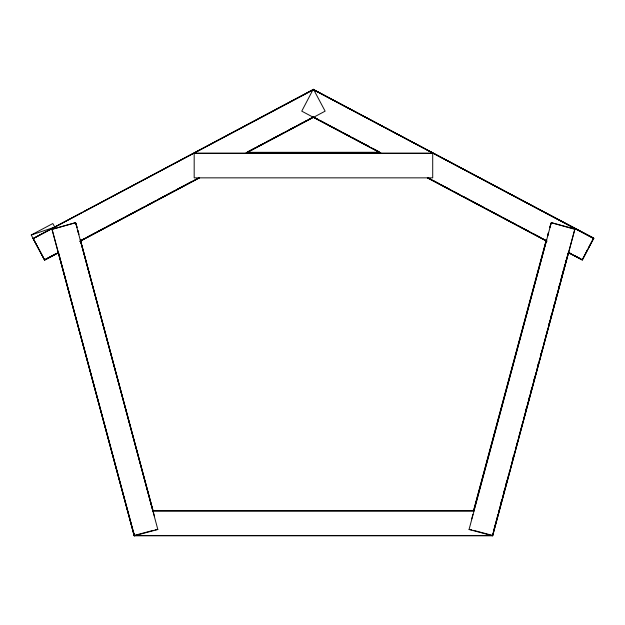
<?xml version="1.0" encoding="UTF-8"?>
<svg xmlns="http://www.w3.org/2000/svg" width="625" height="625" viewBox="0 0 625 625"><rect width="100%" height="100%" fill="white"/><g stroke="black" fill="none" stroke-linecap="round" stroke-linejoin="round"><path stroke-width="0.94" d="M134.047 535.148L134.047 533.195M473.562 510.516L546.039 240.664M473.648 510.852L546.484 239.914M547.492 236.141L548.508 232.375M549.773 227.656L550.781 223.883M471.727 518.859L472.945 514.336M473.742 511.18L546.469 240.383M547.594 236.117L548.578 232.438M550.055 226.93L551.039 223.258M492.664 534.781L492.664 535.805L469.062 529.484L551.289 222.68L574.898 229L492.664 535.805L134.219 535.805L51.992 229.336L75.602 222.68L157.828 529.484L134.219 535.805L58.297 252.453M500.953 502.727L501.711 499.906M503.477 493.32L504.234 490.5M506.008 483.922L506.766 481.102M512.82 458.531L513.578 455.711M525.953 409.641L526.711 406.82M528.484 400.234L529.242 397.414M531.008 390.836L531.766 388.016M533.531 381.43L534.289 378.609M537.828 365.445L538.586 362.625M540.352 356.047L541.109 353.227M548.43 325.961L549.188 323.141M550.953 316.555L551.711 313.734M553.484 307.156L554.242 304.336M556.008 297.75L556.766 294.93M558.531 288.352L559.289 285.523M561.055 278.945L562.32 274.242M562.828 272.367L563.586 269.547M564.086 267.664L564.844 264.844M565.352 262.961L566.109 260.141M493.469 531.258L495.484 523.742M495.992 521.859L498.016 514.336M498.516 512.453L500.539 504.938M501.039 503.055L501.797 500.234M502.305 498.352L508.617 474.844M509.125 472.969L509.883 470.148M510.383 468.266L511.141 465.445M511.648 463.562L512.406 460.742M512.914 458.859L513.672 456.039M514.172 454.164L514.93 451.344M515.945 447.578L517.961 440.055M518.469 438.18L520.484 430.656M520.992 428.773L523.016 421.25M523.516 419.375L525.539 411.852M526.047 409.969L536.148 372.359M536.648 370.477L538.672 362.961M539.172 361.078L539.93 358.258M540.438 356.375L542.961 346.977M543.469 345.094L545.492 337.57M545.992 335.688L548.016 328.164M548.516 326.289L550.539 318.766M551.047 316.883L563.672 269.875M564.18 267.992L568.219 252.945M492.922 533.836L504.305 491.406M504.812 489.516L568.32 252.836M51.992 229L134.219 535.461L492.664 535.461L574.898 229M313.055 89.594L301.758 111.164L380.742 153.109M587.453 249.672L582.242 259.953L593.75 238.227L313.273 89.523M588.336 248.016L593.195 238.891M593.75 238.227L582.273 260.078L568.477 252.641M58.383 252.805L44.625 260.133L31.25 234.992L52.828 223.531L54.742 227.117M313.664 89.273L33.164 238.586L313.828 89.594M82.188 212.422L33.141 238.5L44.609 260.078L58.383 252.758M83.906 211.508L313.664 89.344M45.398 259.344L56.586 253.406M80.68 240.602L85.844 237.859M87.57 236.945L95.312 232.828M97.031 231.914L104.781 227.797M106.5 226.883L114.242 222.766M115.969 221.852L121.125 219.109M122.852 218.195L143.5 207.219M147.805 204.938L152.969 202.195M154.688 201.273L156.414 200.359M158.133 199.445L165.875 195.336M167.602 194.422L175.344 190.305M177.062 189.391L184.812 185.273M186.531 184.359L191.695 181.617M193.414 180.703L197.719 178.414M247.633 151.898L255.375 147.781M257.102 146.867L262.266 144.125M266.562 141.836L268.289 140.922M270.008 140.008L271.727 139.094M273.453 138.18L277.75 135.891M279.477 134.977L284.641 132.234M288.938 129.945L294.102 127.203M298.406 124.914L303.57 122.172M305.289 121.258L307.016 120.344M308.734 119.43L313.039 117.141M45.469 259.32L56.656 253.375M84.828 238.422L80.523 240.703L152.977 510.719M86.555 237.508L123.57 217.852M125.289 216.938L136.484 210.992M138.203 210.078L145.953 205.969M147.672 205.055L155.422 200.938M157.141 200.023L194.156 180.367M274.258 137.836L246.148 152.766L380.742 152.766M275.961 136.93L283.625 132.859M285.336 131.961L313.445 117.031L341.555 131.961M79.891 241.32L199.5 177.727M247.688 152.102L313.086 117.328M79.906 241.391L199.531 177.828M246.148 153.109L325.133 111.164L313.664 89.617M31.25 234.992L53.836 227.422M51.992 229.336L75.602 222.68M134.219 535.461L153.289 530.359M155.102 529.875L157.828 529.484M136.039 535.32L134.219 535.805L134.219 534.781M247.586 152.383L379.008 152.336M247.727 152.422L379.164 152.422M194.18 153.445L432.711 153.445M152.562 510.734L473.914 510.719M152.977 511.055L473.914 511.055M572.883 227.688L574.781 228.5M574.898 229.336L551.289 222.68M471.781 529.875L469.062 529.484M473.602 530.359L492.664 535.461M313.227 89.344L542.984 211.508M544.703 212.422L593.75 238.5M314.133 89.984L382.961 126.516M384.68 127.43L424.25 148.438M425.969 149.344L494.789 185.883M496.516 186.789L504.258 190.906M505.977 191.812L536.086 207.797M537.805 208.711L593.633 238.063M313.227 89.617L593.75 238.57M313.75 117.141L318.055 119.43M319.773 120.344L327.516 124.453M329.234 125.367L330.953 126.273M332.68 127.188L340.422 131.297M342.141 132.211L349.883 136.32M351.602 137.234L362.789 143.172M364.508 144.086L369.672 146.828L362 142.812M373.969 149.109L379.133 151.852M428.164 177.883L429.891 178.789M431.609 179.703L439.352 183.812M441.07 184.727L442.789 185.641M444.508 186.555L449.672 189.297M453.977 191.578L459.133 194.32M463.438 196.602L484.086 207.562M485.805 208.477L490.969 211.211M492.688 212.125L500.43 216.234M502.148 217.148L509.891 221.258M511.609 222.172L515.914 224.461M517.633 225.367L519.352 226.281M521.078 227.195L522.797 228.109M524.516 229.023L528.82 231.305M533.977 234.047L541.719 238.156M543.445 239.07L546.883 240.898M569.25 252.773L570.969 253.688M575.273 255.969L580.43 258.703M343.258 132.859L350.93 136.93M352.633 137.836L360.297 141.906M371.367 147.789L379.039 151.859M427.562 177.625L431.008 179.453M432.734 180.367L460.281 195M462 195.914L469.75 200.023M471.469 200.938L488.688 210.078M490.406 210.992L501.594 216.938M503.32 217.852L540.336 237.508M542.055 238.422L546.359 240.703M569.367 252.922L581.414 259.32M312.977 117.016L379.219 152.18M427.391 177.727L546.969 241.227M427.562 177.969L546.359 241.047M568.508 252.805L582.273 259.773M76.102 223.883L77.117 227.656M77.875 230.484L78.891 234.258M80.406 239.914L153.023 510.547M75.844 223.258L76.828 226.93M77.82 230.602L78.805 234.281M153.461 512.523L154.43 516.141M58.57 252.836L122.078 489.516M122.586 491.406L133.969 533.836M492.367 534.695L492.633 535.68M80.25 239.945L152.938 511.234M44.539 259.805L33.141 238.57M432.711 153.109L194.18 153.109L194.18 177.852L432.711 177.852L432.711 153.109"/></g></svg>
